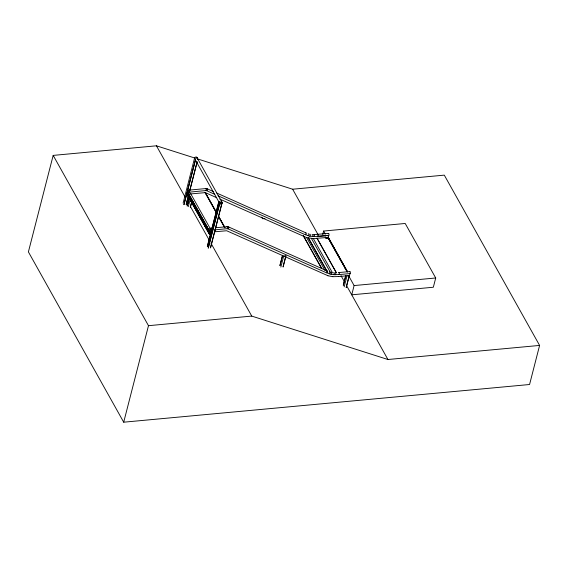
<?xml version="1.0" encoding="UTF-8"?>
<svg xmlns="http://www.w3.org/2000/svg" width="568" height="568" viewBox="0 0 568 568"><rect width="100%" height="100%" fill="white"/><g stroke="black" fill="none" stroke-linecap="round" stroke-linejoin="round"><path stroke-width="0.85" d="M195.115 158.131L156.441 145.806L53.179 155.398L28.4 251.908L123.703 422.194L529.568 384.508L539.6 345.422L444.297 175.136L292.634 189.215L197.636 158.941M123.703 422.194L148.482 325.684L53.179 155.398M183.13 203.088L194.604 157.947L195.52 159.58L183.94 204.672M183.982 204.608L195.562 159.516M211.026 234.087L209.414 234.279L187.532 195.179L188.548 190.983A1.022 0.405 84.7 0 1 189.165 190.379A1.022 0.405 84.7 0 1 189.179 192.112L188.604 194.121L205.332 192.623L216.635 197.671M186.162 204.409L188.349 195.896M189.662 190.791L197.089 161.866M186.269 204.452L188.455 195.946M189.762 190.841L197.188 161.916M187.135 205.9L189.321 197.401M187.241 205.943L189.421 197.444M188.271 206.674L190.273 198.97M190.273 207.263L191.799 201.321M190.379 207.313L191.686 202.215M209.386 231.268L209.883 229.11A1.022 0.405 84.7 0 1 210.501 228.499A1.022 0.405 84.7 0 1 210.515 230.239L209.414 234.279M207.313 246.434L218.886 201.342L219.802 202.968L208.222 248.06M207.412 246.476L218.992 201.384M208.271 248.003L219.844 202.911M210.451 247.797L222.024 202.705L221.172 201.186M210.55 247.847L222.131 202.755L221.222 201.122M279.889 265.504L282.509 255.309M279.996 265.547L282.615 255.351M280.848 267.074L283.68 256.026L285.967 255.87L283.134 266.917M283.027 266.875L285.867 255.827M322.738 234.414L323.597 231.048L405.204 223.472L435.713 277.986L433.334 287.238L351.734 294.82L354.105 285.562L348.951 276.346M343.249 285.214L345.649 275.87M343.349 285.264L345.749 275.913M344.158 286.847L347.041 275.743M346.168 287.436L349.221 275.537M346.267 287.479L349.327 275.586M349.59 271.909A1.022 0.405 84.7 0 1 350.243 271.973A1.022 0.405 84.7 0 1 350.172 273.513L349.284 275.743M335.063 272.881A1.022 0.469 89.4 0 1 335.752 273.236A1.022 0.469 89.4 0 1 335.51 274.678L339.16 274.536A1.022 0.426 86.2 0 0 339.281 272.988A1.022 0.426 86.2 0 0 338.599 272.924M305.35 232.994A1.022 0.653 -68.1 0 1 306.251 233.384A1.022 0.653 -68.1 0 1 305.548 234.74L309.674 236.196L314.182 236.551A1.022 0.469 89.4 0 0 314.381 235.003A1.022 0.469 89.4 0 0 313.642 234.946M189.101 192.161L206.006 190.55A1.029 0.49 -89 0 0 206.262 188.995A1.029 0.49 -89 0 0 205.481 188.938M214.633 229.891L227.342 228.67A1.029 0.49 -89 0 0 227.626 227.228A1.029 0.49 -89 0 0 226.916 226.873M312.435 236.572L312.542 236.522A1.022 0.525 -85.6 0 0 312.883 234.974A1.022 0.525 -85.6 0 0 312.052 234.918M326.508 271.284A1.022 0.653 -68.1 0 1 327.566 271.397A1.022 0.653 -68.1 0 1 326.884 272.86L331.009 274.316L333.877 274.642A1.022 0.525 -85.6 0 0 334.247 273.215A1.022 0.525 -85.6 0 0 333.501 272.853M309.666 236.189L309.801 236.139A1.022 0.589 -78.3 0 0 310.341 234.854A1.022 0.589 -78.3 0 0 309.659 234.243M331.002 274.308L331.137 274.259A1.022 0.589 -78.3 0 0 331.676 272.974A1.022 0.589 -78.3 0 0 330.995 272.363M205.9 190.599L206.837 190.671A1.029 0.618 -74.4 0 0 207.441 189.272A1.029 0.618 -74.4 0 0 206.582 188.888M227.236 228.726L228.173 228.79A1.029 0.618 -74.4 0 0 228.79 227.512A1.029 0.618 -74.4 0 0 228.087 226.895M308.069 235.741L308.211 235.699A1.022 0.632 -72.4 0 0 308.85 234.435A1.022 0.632 -72.4 0 0 308.147 233.817M329.397 273.861L329.546 273.819A1.022 0.632 -72.4 0 0 330.157 272.328A1.022 0.632 -72.4 0 0 329.149 272.228M188.853 190.145L205.822 188.569M219.802 202.968L222.131 202.755M264.965 218.524L262.636 218.737L261.727 217.111M210.181 228.265L211.878 228.109M215.279 227.796L227.157 226.689M214.278 231.843L226.667 230.743L327.984 275.736M328.503 233.42L313.955 234.577M326.039 238.39L328.219 238.191M328.325 238.233L325.996 238.453L325.187 236.87M338.869 272.562L349.838 271.547M339.075 274.585L350.094 273.57M338.493 276.588L349.59 275.523M354.105 285.562L435.713 277.986M148.482 325.684L251.745 316.092L387.937 359.509L539.6 345.422M314.083 236.6L328.836 235.393A1.022 0.405 84.7 0 0 328.907 233.853A1.022 0.405 84.7 0 0 328.254 233.782M338.5 276.552L332.805 276.701M333.771 274.692L335.418 274.727M332.82 276.666L327.956 275.778M207.086 188.739L213.568 191.629M216.806 193.077L305.896 232.852M206.695 190.713L214.789 194.334M218.02 195.768L305.399 234.79M219.866 199.112L306.649 237.616L313.358 238.574L328.254 237.403L328.758 235.443L317.831 236.416A1.022 0.426 86.2 0 0 317.945 234.868A1.022 0.426 86.2 0 0 317.264 234.804M228.421 226.859L327.225 270.979M228.031 228.833L326.735 272.91M347.446 271.689L328.141 237.19L347.389 271.731M328.048 237.353L347.396 271.88M327.715 237.147L347.147 271.866M327.835 237.41L329.98 241.244M330.839 242.777L333.409 247.378M334.268 248.905L335.127 250.438M335.986 251.972L338.556 256.573M339.416 258.106L340.275 259.64M341.134 261.173L341.993 262.707M344.563 267.308L345.855 269.608M323.597 231.048L325.322 234.123M292.634 189.215L318.194 234.882M340.992 275.622L344.428 281.764M346.572 285.605L387.937 359.509M317.05 238.219L336.355 272.718L317.036 238.262M313.238 238.368L332.529 272.903M311.37 238.333L330.228 272.1M326.777 270.872L308.332 237.907L326.756 270.908M306.528 237.403L324.953 270.411M303.312 235.635L321.758 268.6L303.276 235.677M196.855 157.329L222.045 202.35M196.933 157.734L197.849 159.359M196.89 157.79L197.742 159.317M195.484 160.126L218.971 202.094M224.949 227.683L218.517 216.181L224.921 227.718M204.977 192.382L216.117 212.354M218.282 216.145L224.701 227.683M190.33 193.035L210.494 229.067M188.754 193.922L209.777 231.488M210.032 232.333L188.15 193.234L187.681 195.065L209.564 234.165M188.058 193.148L209.975 232.276L209.471 234.236L187.589 195.136M156.441 145.806L185.033 196.89M187.199 200.767L188.498 203.088M190.23 206.184L209.294 240.243M211.026 243.338L251.745 316.092M194.781 158.777A1.278 0.873 -29.2 0 1 195.598 157.073A1.278 0.873 -29.2 0 1 196.84 158.046M216.373 212.347L205.211 192.417L216.344 212.382M220.462 203.969A1.278 0.873 -29.2 0 0 222.124 202.563A1.278 0.873 -29.2 0 0 220.221 202.421A1.278 0.873 -29.2 0 0 220.462 203.969"/></g></svg>
